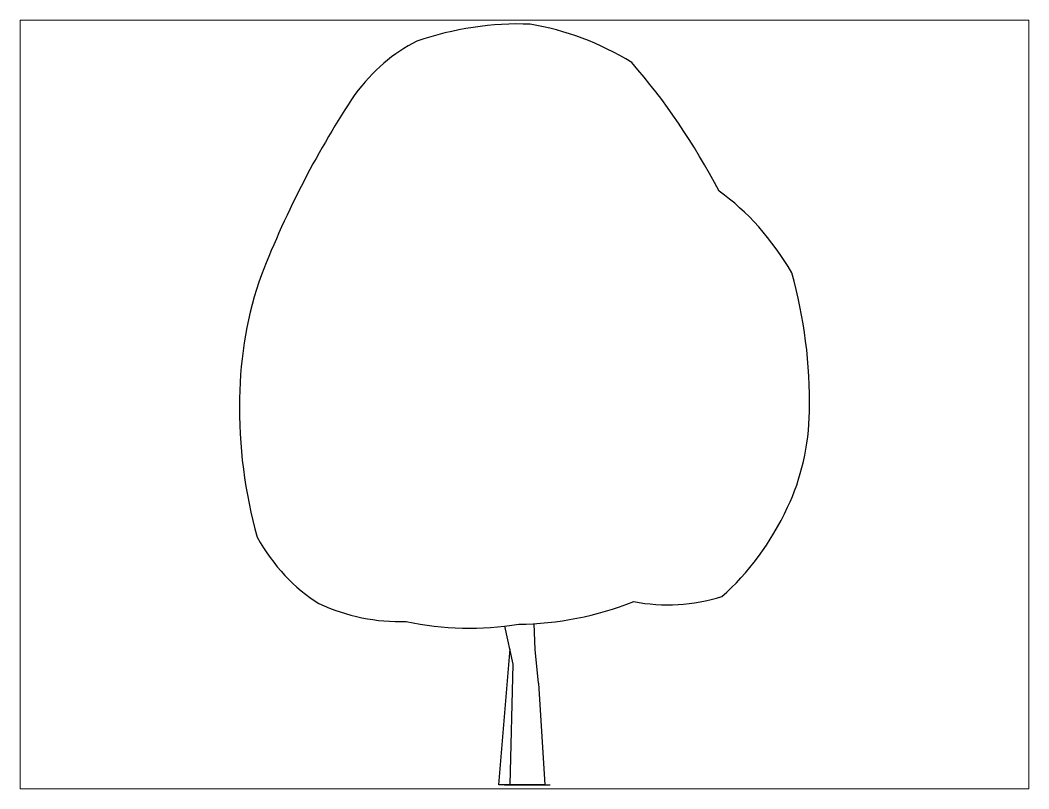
# Paper-space layout 'Layout1' of a CAD drawing. Header units: millimetres. Extents: x 1.05 to 9.45, y 0.8 to 7.2.
# The model-space entities are those that its viewports show. They can reach past a viewport. Long polylines and large blocks are cut down to what shows.
import ezdxf

# ---------------------------------------------------------------- set-up
doc = ezdxf.new("R2010")
doc.units = ezdxf.units.MM
doc.header["$MEASUREMENT"] = 0

# ---------------------------------------------------------------- blocks, each defined once
blk = doc.blocks.new('M_SITE2D_ELEV_TREES_Tree 4')
at = {"color": 0, "linetype": 'ByBlock'}
for p, q in [((-104.6, 834), (-61.2, 633.4)), ((55.2, 710.9), (51.5, 846)), ((-135.1, 0), (-75.8, 715.4)), ((73.3, 535.2), (55.2, 710.9)), ((-61.2, 633.4), (-77.3, 0)), ((73.3, 535.2), (105.9, 0)), ((105.9, 0), (-135.1, 0)), ((-105.9, 0), (135.1, 0))]:
    blk.add_line(p, q, dxfattribs=at)
for centre, major_axis, start_param, end_param in [((-31.7, 1156.2), (0, 2844.3), -0.028998, 0.253428), ((-193.9, 1584.9), (0, 2432.9), -0.428527, -0.12311), ((-258.3, 2795.6), (0, 1187.5), 0.353353, 0.791346), ((-1239, 1006.5), (0, 3684), -0.959408, -0.711075), ((1772, 471.6), (0, 4753.1), 0.843918, 1.087222), ((459.6, 1712.2), (0, 1597.1), -0.910442, -0.490199), ((-301.3, 1997.3), (0, 1597.6), 1.128192, 1.549749), ((35.4, 2005.6), (0, 1951.6), 4.69039, 5.071671), ((-35.9, 1988), (0, 1951.6), 1.548798, 1.930079), ((750.6, 1991.6), (0, 998), 4.149422, 4.683391), ((396.4, 2289.6), (0, 1556.4), 3.723698, 4.149424), ((-735.8, 1968.8), (0, 1115.2), 2.211886, 2.715193), ((-47.2, 3793.2), (0, 2948.8), 3.149054, 3.426425), ((752.6, 2650.1), (0, 1703.6), 3.001535, 3.366995), ((-660.9, 2564.1), (0, 1705.6), 2.806309, 3.17155), ((-288.2, 3587.2), (0, 2764.1), 2.979629, 3.26613)]:
    blk.add_ellipse(centre, major_axis=major_axis, ratio=0.75, start_param=start_param, end_param=end_param, dxfattribs=at)

msp = doc.modelspace()

# ---------------------------------------------------------------- block references
msp.add_blockref('M_SITE2D_ELEV_TREES_Tree 4', (23400, 18300))

psp = doc.layouts.get("Layout1")

# ---------------------------------------------------------------- viewports
at = {"layer": '0'}
psp.add_viewport(center=(5.25, 4), size=(8.4, 6.4), view_center_point=(23399.7918, 20299.6396), view_height=4041.68554, dxfattribs=at)

doc.saveas('drawing.dxf')
